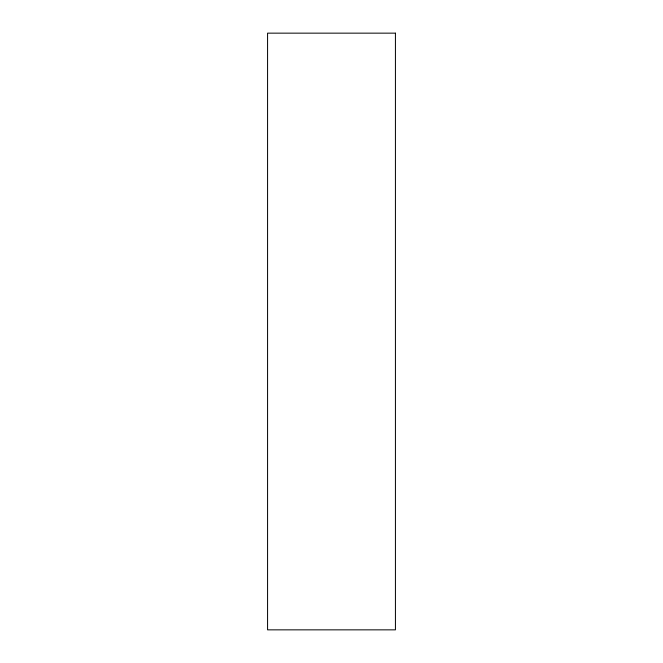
<?xml version="1.0" encoding="UTF-8"?>
<svg xmlns="http://www.w3.org/2000/svg" width="663" height="663" viewBox="0 0 663 663"><rect width="100%" height="100%" fill="white"/><g stroke="black" fill="none" stroke-linecap="round" stroke-linejoin="round"><path stroke-width="0.99" d="M395.43 33.15L267.57 33.15L267.57 629.85L395.43 629.85L395.43 33.15"/></g></svg>
